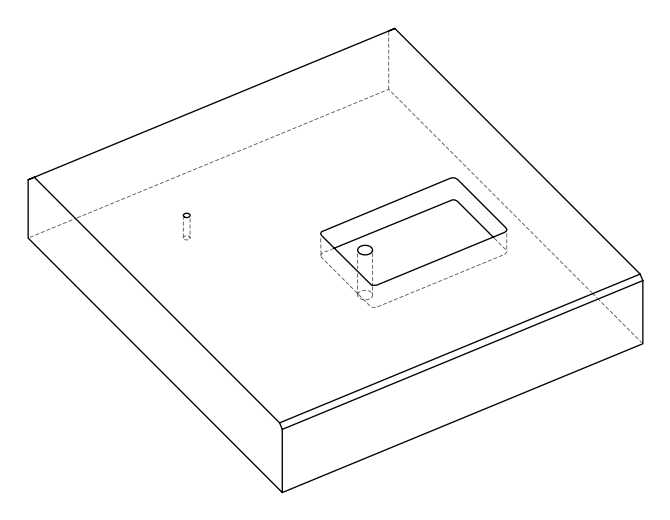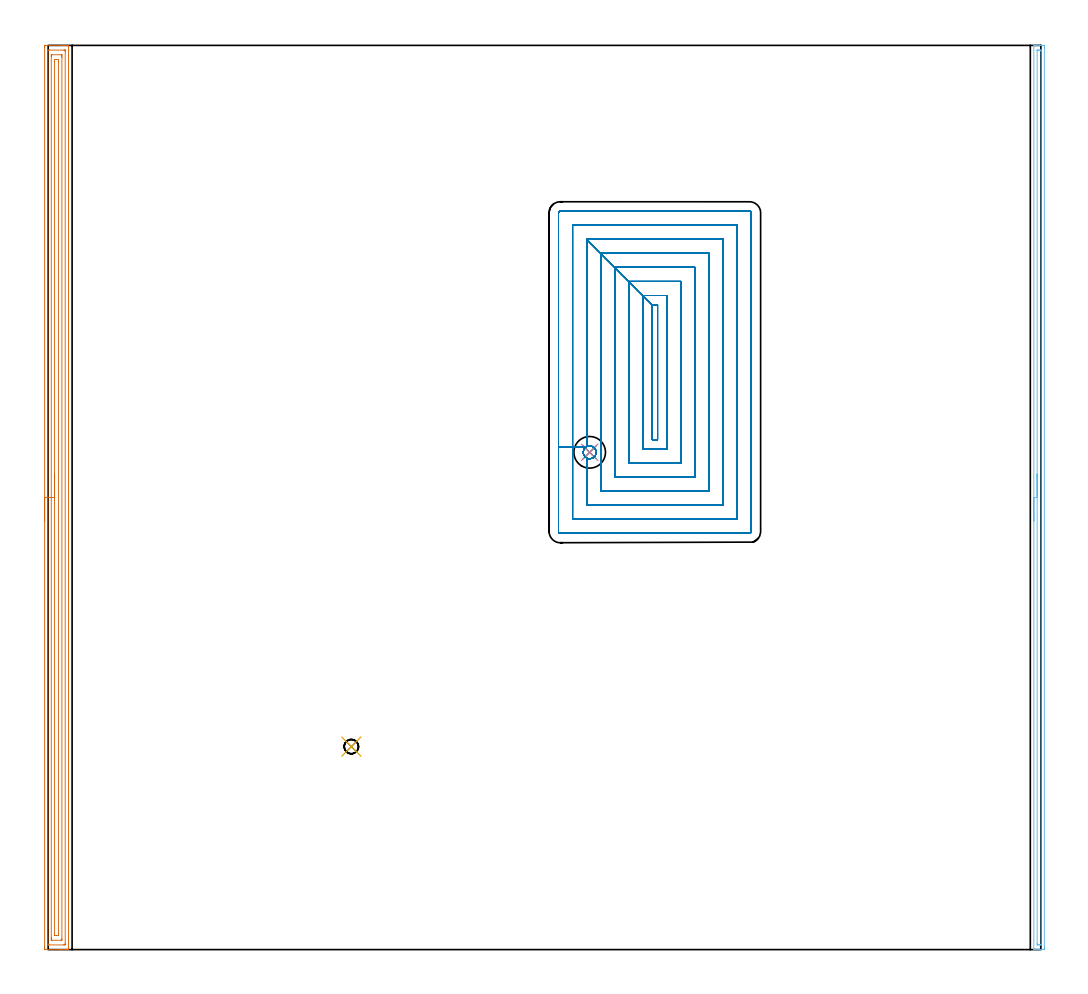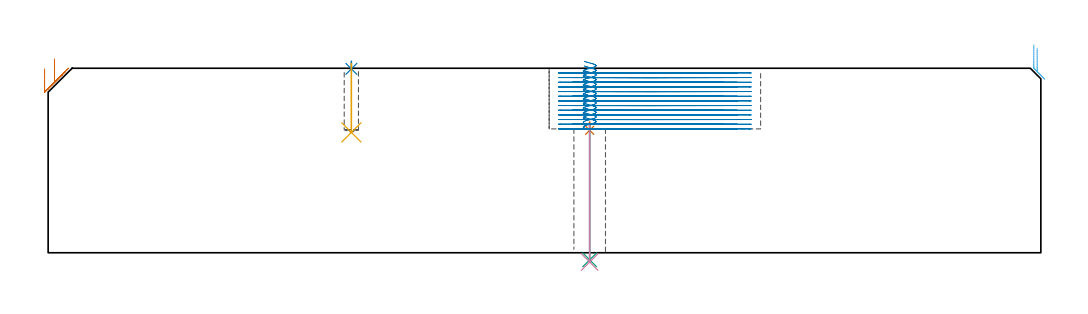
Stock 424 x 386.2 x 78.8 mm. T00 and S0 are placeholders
(PLAN: 8 operations, 5 tool changes, 79.8 min)
(1 SPOT_DRILL | STEP1HOLE | NXT0321_9005460120000 | 0.04 min | 2829 mm3)
(2 SPOT_DRILL_1 | STEP1POCKET | NXT0321_9005460120000 | 0.03 min | 0 mm3)
(3 DRILL_THROUGH_HOLE_INTO_CENTER | STEP1HOLE | NXT0301_055 | 0.24 min | 2931 mm3)
(4 DRILL_TO_ENLARGE_THROUGH_HOLE | STEP1HOLE | NXT0301_102 | 0.24 min | 5485 mm3)
(5 DRILL_BLIND_HOLE_INTO_CENTER | STEP1POCKET | NXT0301_032 | 0.12 min | 769 mm3)
(6 AREA_MILL | FG_CHAMFER_SURFACE | UGT0205_001 | 6.35 min | 3911 mm3)
(7 AREA_MILL_1 | FG_CHAMFER_SURFACE_1 | UGT0205_001 | 12.59 min | 20068 mm3)
(8 MILL_RECTANGULAR_POCKET | POCKET_RECTANGULAR_STRAIGHT | NXT0201_009 | Follow Part, ap 2, ae 75% | 60.21 min | 336420 mm3)
(TOOL NXT0321_9005460120000 | NC Spot Drill, 142deg, 12mm, Carbide, Uncoated | D12 PA142 FL30 Z2)
(TOOL NXT0301_055 | Carbide Drill 8.4mm [860.1-0840-042A1-MM 2214] | D8.4 PA140 FL61 Z2)
(TOOL NXT0301_102 | Carbide Drill 13.5mm [860.1-1350-108A1-MM 2214] | D13.5 PA140 FL123 Z2)
(TOOL NXT0301_032 | Carbide Drill 6.1mm [860.1-0610-031A1-MM 2214] | D6.1 PA140 FL53 Z2)
(TOOL UGT0205_001 | Chamfer Mill 20 x 3 x 45 deg. | D20 FL50 Z2)
(TOOL NXT0201_009 | ENDMILL 8mm [2P460-0800-NA 1630] | D8 FL26 Z6)
(OP 1 SPOT_DRILL)
G17 G21 G94 G90
T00 M6
G54
G17 G0 G90 X231.3 Y212.4 S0 M3
G43 Z88.8 H0
G94 G81 G98 Z52.31 F250. R55.9
G80
M5
M2
(OP 2 SPOT_DRILL_1)
G17 G21 G94 G90
T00 M6
G54
G17 G0 G90 X129.5 Y86.7 S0 M3
G43 Z88.8 H0
G94 G81 G98 Z78.537 F250. R81.8
G80
M5
M2
(OP 3 DRILL_THROUGH_HOLE_INTO_CENTER)
G17 G21 G94 G90
T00 M6
G54
G17 G0 G90 X231.3 Y212.4 S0 M3
G43 Z88.8 H1
G94 G73 G98 Z-3.029 F250. Q7.99 R54.9
G80
M5
M2
(OP 4 DRILL_TO_ENLARGE_THROUGH_HOLE)
G17 G21 G94 G90
T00 M6
G54
G17 G0 G90 X231.3 Y212.4 S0 M3
G43 Z88.8 H1
G94 G73 G98 Z-3.957 F250. Q11.371 R54.9
G80
M5
M2
(OP 5 DRILL_BLIND_HOLE_INTO_CENTER)
G17 G21 G94 G90
T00 M6
G54
G17 G0 G90 X129.5 Y86.7 S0 M3
G43 Z88.8 H1
G94 G81 G98 Z51.4 F250. R80.8
G80
M5
M2
(OP 6 AREA_MILL)
G17 G21 G94 G90
T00 M6
G54
G17 G0 G90 X421. Y183.1 S1061 M3
G43 Z88.8 H0
G94 G1 Y183.138 Z87.928 F250.
Y183.252 Z87.063
Y183.441 Z86.212
Y183.703 Z85.38
Y184.037 Z84.574
Y184.44 Z83.8
Y184.908 Z83.064
Y185.44 Z82.372
Y186.029 Z81.729
Y186.672 Z81.139
Y187.364 Z80.608
Y188.1 Z80.14
Y188.874 Z79.737
Y189.68 Z79.403
Y190.512 Z79.141
Y191.363 Z78.952
Y192.228 Z78.838
Y193.1 Z78.8
Y386.031
X421.003 Y386.191 Z78.788
X421.015 Y386.193 Z78.776
X421.365 Y386.2 Z78.434
X421.696 Z78.103
X422.366 Z77.429
X423.585 Z76.212
X424.134 Z75.661
X424.743 Z75.052
X425.017 Y386.197 Z74.778
X425.491 Y386.191 Z74.305
X425.494 Y386.066 Z74.303
X425.499 Y385.584 Z74.301
X425.5 Y385.096 Z74.3
Y1.021
X425.499 Y0.616 Z74.301
X425.494 Y0.134 Z74.303
X425.491 Y0.009 Z74.305
X425.017 Y0. Z74.778
X424.743 Z75.052
X424.134 Z75.661
X423.585 Z76.212
X423.25 Z76.546
X422.701 Z77.095
X422.366 Z77.429
X421.696 Z78.103
X421.366 Z78.434
X421.015 Z78.775
X421.002 Y0.008 Z78.788
X421. Y0.169 Z78.8
Y193.1
X422.414 Z77.386
Y384.009
X422.415 Y384.114 Z77.385
X422.418 Y384.166 Z77.382
X422.42 Y384.185 Z77.38
X422.455 Y384.19 Z77.345
X422.853 Y384.199 Z76.947
X423.25 Y384.2 Z76.55
X423.737 Y384.199 Z76.063
X423.97 Y384.193 Z75.83
X424.079 Y384.187 Z75.721
X424.085 Y383.847 Z75.715
X424.086 Y383.798 Z75.714
Y2.191
X424.085 Y2.085 Z75.715
X424.082 Y2.034 Z75.718
X424.08 Y2.015 Z75.72
X424.045 Y2.01 Z75.755
X423.647 Y2.001 Z76.153
X423.25 Y2. Z76.55
X422.763 Y2.001 Z77.037
X422.53 Y2.007 Z77.27
X422.421 Y2.013 Z77.379
X422.415 Y2.353 Z77.385
X422.414 Y2.402 Z77.386
Y193.1
Y193.972 Z77.424
Y194.836 Z77.538
Y195.688 Z77.727
Y196.52 Z77.989
Y197.326 Z78.323
Y198.1 Z78.726
Y198.836 Z79.194
Y199.528 Z79.725
Y200.171 Z80.315
Y200.76 Z80.958
Y201.292 Z81.65
Y201.76 Z82.386
Y202.163 Z83.16
Y202.497 Z83.966
Y202.759 Z84.798
Y202.948 Z85.649
Y203.062 Z86.514
Y203.1 Z87.386
G0 Z88.8
M5
M2
(OP 7 AREA_MILL_1)
G17 G21 G94 G90
T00 M6
G54
G17 G0 G90 X-1.5 Y183.1 S1061 M3
G43 Z88.8 H0
Z78.6
G94 G1 Y183.138 Z77.728 F250.
Y183.252 Z76.863
Y183.441 Z76.012
Y183.703 Z75.18
Y184.037 Z74.374
Y184.44 Z73.6
Y184.908 Z72.864
Y185.44 Z72.172
Y186.029 Z71.529
Y186.672 Z70.94
Y187.364 Z70.408
Y188.1 Z69.94
Y188.874 Z69.537
Y189.68 Z69.203
Y190.512 Z68.941
Y191.364 Z68.752
Y192.228 Z68.638
Y193.1 Z68.6
Y385.584
X-1.497 Y385.851 Z68.602
X-1.492 Y386.19 Z68.606
X-1.148 Y386.2 Z68.949
X5.388 Z75.483
X5.944 Z76.041
X6.282 Z76.379
X6.838 Z76.934
X7.177 Z77.272
X7.854 Z77.954
X8.223 Z78.323
X8.632 Y386.198 Z78.723
X8.661 Y386.196 Z78.752
X8.697 Y386.19 Z78.788
X8.7 Y386.03 Z78.8
Y0.169
X8.697 Y0.01 Z78.788
X8.634 Y0.007 Z78.725
X8.223 Y0. Z78.322
X7.855 Z77.954
X7.177 Z77.272
X5.943 Z76.04
X5.388 Z75.483
X4.772 Z74.867
X-1.121 Y0.001 Z68.977
X-1.484 Y0.004 Z68.614
X-1.492 Y0.007 Z68.606
X-1.497 Y0.616 Z68.603
X-1.5 Y1.245 Z68.6
Y193.1
X-0.086 Z70.014
X-0.085 Y383.798 Z70.015
X-0.084 Y383.905 Z70.016
X-0.08 Y384.015 Z70.02
X-0.071 Y384.19 Z70.029
X0.023 Y384.193 Z70.123
X0.516 Y384.199 Z70.616
X6.774 Y384.2 Z76.874
X7.177 Y384.198 Z77.277
X7.234 Y384.195 Z77.334
X7.267 Y384.19 Z77.367
X7.279 Y384.181 Z77.379
X7.281 Y384.124 Z77.381
X7.285 Y383.907 Z77.385
X7.286 Y383.798 Z77.386
X7.285 Y2.402 Z77.385
X7.284 Y2.295 Z77.384
X7.28 Y2.185 Z77.38
X7.271 Y2.01 Z77.371
X7.177 Y2.007 Z77.277
X6.684 Y2.001 Z76.784
X0.426 Y2. Z70.526
X0.023 Y2.002 Z70.123
X-0.034 Y2.005 Z70.066
X-0.067 Y2.01 Z70.033
X-0.079 Y2.019 Z70.021
X-0.081 Y2.075 Z70.019
X-0.085 Y2.293 Z70.015
X-0.086 Y2.402 Z70.014
Y193.1
X1.328 Z71.428
X1.329 Y381.601 Z71.429
X1.33 Y382.011 Z71.43
X1.333 Y382.132 Z71.433
X1.335 Y382.183 Z71.435
X1.434 Y382.19 Z71.534
X1.624 Y382.198 Z71.724
X5.577 Y382.2 Z75.677
X5.703 Y382.198 Z75.803
X5.803 Y382.194 Z75.903
X5.865 Y382.19 Z75.965
X5.866 Y382.171 Z75.966
X5.869 Y382.011 Z75.969
X5.871 Y381.529 Z75.971
Y381.118
Y4.599
X5.87 Y4.189 Z75.97
X5.867 Y4.069 Z75.967
X5.865 Y4.017 Z75.965
X5.766 Y4.01 Z75.866
X5.576 Y4.002 Z75.676
X1.623 Y4. Z71.723
X1.497 Y4.002 Z71.597
X1.396 Y4.006 Z71.496
X1.335 Y4.01 Z71.435
X1.334 Y4.029 Z71.434
X1.331 Y4.189 Z71.431
X1.329 Y4.671 Z71.429
X1.328 Y5.082 Z71.428
Y193.1
X2.743 Z72.843
Y379.332
X2.75 Y380.181 Z72.85
X3.6 Y380.2 Z73.7
X3.625 Z73.725
X4.45 Y380.179 Z74.55
X4.457 Y379.368 Z74.557
Y6.868
X4.45 Y6.019 Z74.55
X3.6 Y6. Z73.7
X3.575 Z73.675
X2.75 Y6.021 Z72.85
X2.743 Y6.832 Z72.843
Y193.1
Y193.972 Z72.881
Y194.836 Z72.995
Y195.688 Z73.183
Y196.52 Z73.446
Y197.326 Z73.78
Y198.1 Z74.182
Y198.836 Z74.651
Y199.528 Z75.182
Y200.171 Z75.772
Y200.76 Z76.415
Y201.292 Z77.107
Y201.76 Z77.843
Y202.163 Z78.616
Y202.497 Z79.422
Y202.759 Z80.254
Y202.948 Z81.106
Y203.062 Z81.971
Y203.1 Z82.843
G0 Z88.8
M5
M2
(OP 8 MILL_RECTANGULAR_POCKET)
G17 G21 G94 G90
T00 M6
G54
G17 G0 G90 X228.993 Y210.929 S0 M3
G43 Z88.8 H1
Z81.8
G94 G1 X229.283 Y210.538 Z81.67 F250.
X229.621 Y210.23 Z81.547
X230.085 Y209.936 Z81.4
X230.3 Y209.835 Z81.336
X230.951 Y209.676 Z81.157
X231.62 Y209.675 Z80.977
X232.271 Y209.831 Z80.798
X232.867 Y210.135 Z80.619
X233.053 Y210.284 Z80.555
X233.474 Y210.721 Z80.392
X233.616 Y210.912 Z80.328
X233.895 Y211.501 Z80.154
X234.031 Y212.138 Z79.979
X234.018 Y212.79 Z79.804
X233.856 Y213.422 Z79.63
X233.752 Y213.636 Z79.566
X233.472 Y214.072 Z79.427
X233.153 Y214.422 Z79.3
X232.729 Y214.74 Z79.158
X232.528 Y214.862 Z79.095
X232.087 Y215.037 Z78.968
X231.622 Y215.133 Z78.841
X231.387 Y215.141 Z78.778
X231.152 Y215.147 Z78.715
X230.537 Y215.043 Z78.547
X229.96 Y214.803 Z78.38
X229.452 Y214.441 Z78.213
X229.038 Y213.974 Z78.046
X228.92 Y213.77 Z77.983
X228.728 Y213.347 Z77.858
X228.646 Y213.128 Z77.796
X228.558 Y212.631 Z77.66
X228.562 Y212.127 Z77.525
X228.659 Y211.631 Z77.39
X228.845 Y211.162 Z77.255
X228.968 Y210.964 Z77.192
X229.283 Y210.538 Z77.05
X229.621 Y210.23 Z76.928
X230. Y209.99 Z76.808
Y189.8 F500.
X288.3
Y303.4
X230.
X258. Y275.4
Y217.8
X260.3
Y275.4
X258.
X254. Y279.4
Y213.8
X264.3
Y279.4
X254.
X248. Y285.4
Y207.8
X270.3
Y285.4
X248.
X242. Y291.4
Y201.8
X276.3
Y291.4
X242.
X236. Y297.4
Y195.8
X282.3
Y297.4
X236.
X230. Y303.4
Y214.813
X224.
Y183.8
X294.3
Y309.4
X224.
Y214.813
X218.
Y178.5
G3 X218.7 Y177.8 R0.7
G1 X299.6
G3 X300.3 Y178.5 R0.7
G1 Y314.7
G3 X299.6 Y315.4 R0.7
G1 X218.7
G3 X218. Y314.7 R0.7
G1 Y214.813
Y213.813
G0 X228.995 Y210.928 Z79.808
G1 X229.283 Y210.538 Z79.678 F250.
X229.621 Y210.23 Z79.555
X230.085 Y209.936 Z79.408
X230.3 Y209.835 Z79.344
X230.951 Y209.676 Z79.165
X231.62 Y209.675 Z78.986
X232.271 Y209.831 Z78.806
X232.867 Y210.135 Z78.627
X233.053 Y210.284 Z78.563
X233.423 Y210.656 Z78.422
X233.571 Y210.842 Z78.359
X233.825 Y211.317 Z78.214
X233.984 Y211.831 Z78.07
X234.043 Y212.366 Z77.926
X234. Y212.903 Z77.782
X233.856 Y213.422 Z77.637
X233.752 Y213.636 Z77.574
X233.472 Y214.072 Z77.435
X233.153 Y214.422 Z77.308
X232.729 Y214.74 Z77.166
X232.528 Y214.862 Z77.103
X232.087 Y215.037 Z76.976
X231.622 Y215.133 Z76.848
X231.387 Y215.141 Z76.785
X231.152 Y215.147 Z76.722
X230.537 Y215.043 Z76.555
X229.96 Y214.803 Z76.388
X229.452 Y214.441 Z76.221
X229.038 Y213.974 Z76.054
X228.92 Y213.77 Z75.991
X228.728 Y213.347 Z75.866
X228.646 Y213.128 Z75.803
X228.558 Y212.631 Z75.668
X228.562 Y212.127 Z75.533
X228.659 Y211.631 Z75.398
X228.845 Y211.162 Z75.262
X228.968 Y210.964 Z75.2
X229.283 Y210.538 Z75.058
X229.621 Y210.23 Z74.935
X230. Y209.99 Z74.815
Y189.8 F500.
X288.3
Y303.4
X230.
X258. Y275.4
Y217.8
X260.3
Y275.4
X258.
X254. Y279.4
Y213.8
X264.3
Y279.4
X254.
X248. Y285.4
Y207.8
X270.3
Y285.4
X248.
X242. Y291.4
Y201.8
X276.3
Y291.4
X242.
X236. Y297.4
Y195.8
X282.3
Y297.4
X236.
X230. Y303.4
Y214.813
X224.
Y183.8
X294.3
Y309.4
X224.
Y214.813
X218.
Y178.5
G3 X218.7 Y177.8 R0.7
G1 X299.6
G3 X300.3 Y178.5 R0.7
G1 Y314.7
G3 X299.6 Y315.4 R0.7
G1 X218.7
G3 X218. Y314.7 R0.7
G1 Y214.813
Y213.813
G0 X228.995 Y210.928 Z77.815
G1 X229.283 Y210.538 Z77.685 F250.
X229.621 Y210.23 Z77.563
X230.085 Y209.936 Z77.416
X230.3 Y209.835 Z77.352
X230.951 Y209.676 Z77.173
X231.62 Y209.675 Z76.993
X232.271 Y209.831 Z76.814
X232.867 Y210.135 Z76.635
X233.053 Y210.284 Z76.571
X233.423 Y210.656 Z76.43
X233.571 Y210.842 Z76.366
X233.825 Y211.317 Z76.222
X233.984 Y211.831 Z76.078
X234.043 Y212.366 Z75.934
X234. Y212.903 Z75.789
X233.856 Y213.422 Z75.645
X233.752 Y213.636 Z75.581
X233.472 Y214.072 Z75.442
X233.153 Y214.422 Z75.315
X232.729 Y214.74 Z75.173
X232.528 Y214.862 Z75.111
X232.087 Y215.037 Z74.983
X231.622 Y215.133 Z74.856
X231.387 Y215.141 Z74.793
X231.152 Y215.147 Z74.73
X230.537 Y215.043 Z74.563
X229.96 Y214.803 Z74.396
X229.452 Y214.441 Z74.228
X229.038 Y213.974 Z74.061
X228.92 Y213.77 Z73.998
X228.728 Y213.347 Z73.874
X228.646 Y213.128 Z73.811
X228.558 Y212.631 Z73.676
X228.562 Y212.127 Z73.541
X228.659 Y211.631 Z73.405
X228.845 Y211.162 Z73.27
X228.968 Y210.964 Z73.208
X229.283 Y210.538 Z73.066
X229.621 Y210.23 Z72.943
X230. Y209.99 Z72.823
Y189.8 F500.
X288.3
Y303.4
X230.
X258. Y275.4
Y217.8
X260.3
Y275.4
X258.
X254. Y279.4
Y213.8
X264.3
Y279.4
X254.
X248. Y285.4
Y207.8
X270.3
Y285.4
X248.
X242. Y291.4
Y201.8
X276.3
Y291.4
X242.
X236. Y297.4
Y195.8
X282.3
Y297.4
X236.
X230. Y303.4
Y214.813
X224.
Y183.8
X294.3
Y309.4
X224.
Y214.813
X218.
Y178.5
G3 X218.7 Y177.8 R0.7
G1 X299.6
G3 X300.3 Y178.5 R0.7
G1 Y314.7
G3 X299.6 Y315.4 R0.7
G1 X218.7
G3 X218. Y314.7 R0.7
G1 Y214.813
Y213.813
G0 X228.995 Y210.928 Z75.823
G1 X229.283 Y210.538 Z75.693 F250.
X229.621 Y210.23 Z75.571
X230.085 Y209.936 Z75.423
X230.3 Y209.835 Z75.36
X230.951 Y209.676 Z75.18
X231.62 Y209.675 Z75.001
X232.271 Y209.831 Z74.822
X232.867 Y210.135 Z74.642
X233.053 Y210.284 Z74.579
X233.423 Y210.656 Z74.438
X233.571 Y210.842 Z74.374
X233.825 Y211.317 Z74.23
X233.984 Y211.831 Z74.085
X234.043 Y212.366 Z73.941
X234. Y212.903 Z73.797
X233.856 Y213.422 Z73.653
X233.752 Y213.636 Z73.589
X233.472 Y214.072 Z73.45
X233.153 Y214.422 Z73.323
X232.729 Y214.74 Z73.181
X232.528 Y214.862 Z73.118
X232.087 Y215.037 Z72.991
X231.622 Y215.133 Z72.864
X231.387 Y215.141 Z72.801
X231.152 Y215.147 Z72.738
X230.537 Y215.043 Z72.571
X229.96 Y214.803 Z72.403
X229.452 Y214.441 Z72.236
X229.038 Y213.974 Z72.069
X228.92 Y213.77 Z72.006
X228.728 Y213.347 Z71.881
X228.646 Y213.128 Z71.819
X228.558 Y212.631 Z71.683
X228.562 Y212.127 Z71.548
X228.659 Y211.631 Z71.413
X228.845 Y211.162 Z71.278
X228.968 Y210.964 Z71.215
X229.283 Y210.538 Z71.073
X229.621 Y210.23 Z70.951
X230. Y209.99 Z70.831
Y189.8 F500.
X288.3
Y303.4
X230.
X258. Y275.4
Y217.8
X260.3
Y275.4
X258.
X254. Y279.4
Y213.8
X264.3
Y279.4
X254.
X248. Y285.4
Y207.8
X270.3
Y285.4
X248.
X242. Y291.4
Y201.8
X276.3
Y291.4
X242.
X236. Y297.4
Y195.8
X282.3
Y297.4
X236.
X230. Y303.4
Y214.813
X224.
Y183.8
X294.3
Y309.4
X224.
Y214.813
X218.
Y178.5
G3 X218.7 Y177.8 R0.7
G1 X299.6
G3 X300.3 Y178.5 R0.7
G1 Y314.7
G3 X299.6 Y315.4 R0.7
G1 X218.7
G3 X218. Y314.7 R0.7
G1 Y214.813
Y213.813
G0 X228.995 Y210.928 Z73.831
G1 X229.283 Y210.538 Z73.701 F250.
X229.621 Y210.23 Z73.578
X230.085 Y209.936 Z73.431
X230.3 Y209.835 Z73.367
X230.951 Y209.676 Z73.188
X231.62 Y209.675 Z73.009
X232.271 Y209.831 Z72.829
X232.867 Y210.135 Z72.65
X233.053 Y210.284 Z72.586
X233.423 Y210.656 Z72.446
X233.571 Y210.842 Z72.382
X233.825 Y211.317 Z72.238
X233.984 Y211.831 Z72.093
X234.043 Y212.366 Z71.949
X234. Y212.903 Z71.805
X233.856 Y213.422 Z71.661
X233.752 Y213.636 Z71.597
X233.472 Y214.072 Z71.458
X233.153 Y214.422 Z71.331
X232.731 Y214.738 Z71.19
X232.531 Y214.861 Z71.127
X232.332 Y214.95 Z71.068
X232.108 Y215.02 Z71.006
X231.884 Y215.089 Z70.943
X231.622 Y215.133 Z70.871
X231.387 Y215.141 Z70.809
X231.152 Y215.147 Z70.745
X230.537 Y215.043 Z70.578
X229.96 Y214.803 Z70.411
X229.452 Y214.441 Z70.244
X229.038 Y213.974 Z70.077
X228.92 Y213.77 Z70.014
X228.728 Y213.347 Z69.889
X228.646 Y213.128 Z69.826
X228.558 Y212.631 Z69.691
X228.562 Y212.127 Z69.556
X228.659 Y211.631 Z69.421
X228.845 Y211.162 Z69.286
X228.968 Y210.964 Z69.223
X229.283 Y210.538 Z69.081
X229.621 Y210.23 Z68.959
X230. Y209.99 Z68.838
Y189.8 F500.
X288.3
Y303.4
X230.
X258. Y275.4
Y217.8
X260.3
Y275.4
X258.
X254. Y279.4
Y213.8
X264.3
Y279.4
X254.
X248. Y285.4
Y207.8
X270.3
Y285.4
X248.
X242. Y291.4
Y201.8
X276.3
Y291.4
X242.
X236. Y297.4
Y195.8
X282.3
Y297.4
X236.
X230. Y303.4
Y214.813
X224.
Y183.8
X294.3
Y309.4
X224.
Y214.813
X218.
Y178.5
G3 X218.7 Y177.8 R0.7
G1 X299.6
G3 X300.3 Y178.5 R0.7
G1 Y314.7
G3 X299.6 Y315.4 R0.7
G1 X218.7
G3 X218. Y314.7 R0.7
G1 Y214.813
Y213.813
G0 X228.995 Y210.928 Z71.838
G1 X229.283 Y210.538 Z71.709 F250.
X229.621 Y210.23 Z71.586
X230.085 Y209.936 Z71.439
X230.3 Y209.835 Z71.375
X230.951 Y209.676 Z71.196
X231.62 Y209.675 Z71.016
X232.271 Y209.831 Z70.837
X232.867 Y210.135 Z70.658
X233.053 Y210.284 Z70.594
X233.423 Y210.656 Z70.453
X233.571 Y210.842 Z70.39
X233.825 Y211.317 Z70.245
X233.984 Y211.831 Z70.101
X234.043 Y212.366 Z69.957
X234. Y212.903 Z69.812
X233.856 Y213.422 Z69.668
X233.752 Y213.636 Z69.605
X233.474 Y214.069 Z69.467
X233.152 Y214.423 Z69.338
X232.731 Y214.738 Z69.197
X232.531 Y214.861 Z69.135
X232.332 Y214.95 Z69.076
X232.108 Y215.02 Z69.013
X231.884 Y215.089 Z68.95
X231.622 Y215.133 Z68.879
X231.387 Y215.141 Z68.816
X231.152 Y215.147 Z68.753
X230.537 Y215.043 Z68.586
X229.96 Y214.803 Z68.419
X229.452 Y214.441 Z68.252
X229.038 Y213.974 Z68.084
X228.92 Y213.77 Z68.021
X228.728 Y213.347 Z67.897
X228.646 Y213.128 Z67.834
X228.558 Y212.631 Z67.699
X228.562 Y212.127 Z67.564
X228.659 Y211.631 Z67.428
X228.845 Y211.162 Z67.293
X228.968 Y210.964 Z67.231
X229.283 Y210.538 Z67.089
X229.621 Y210.23 Z66.966
X230. Y209.99 Z66.846
Y189.8 F500.
X288.3
Y303.4
X230.
X258. Y275.4
Y217.8
X260.3
Y275.4
X258.
X254. Y279.4
Y213.8
X264.3
Y279.4
X254.
X248. Y285.4
Y207.8
X270.3
Y285.4
X248.
X242. Y291.4
Y201.8
X276.3
Y291.4
X242.
X236. Y297.4
Y195.8
X282.3
Y297.4
X236.
X230. Y303.4
Y214.813
X224.
Y183.8
X294.3
Y309.4
X224.
Y214.813
X218.
Y178.5
G3 X218.7 Y177.8 R0.7
G1 X299.6
G3 X300.3 Y178.5 R0.7
G1 Y314.7
G3 X299.6 Y315.4 R0.7
G1 X218.7
G3 X218. Y314.7 R0.7
G1 Y214.813
Y213.813
G0 X228.995 Y210.928 Z69.846
G1 X229.283 Y210.538 Z69.716 F250.
X229.621 Y210.23 Z69.594
X230.085 Y209.936 Z69.446
X230.3 Y209.835 Z69.383
X230.951 Y209.676 Z69.203
X231.62 Y209.675 Z69.024
X232.271 Y209.831 Z68.845
X232.867 Y210.135 Z68.665
X233.053 Y210.284 Z68.602
X233.423 Y210.656 Z68.461
X233.571 Y210.842 Z68.397
X233.825 Y211.317 Z68.253
X233.984 Y211.831 Z68.109
X234.043 Y212.366 Z67.964
X234. Y212.903 Z67.82
X233.856 Y213.422 Z67.676
X233.752 Y213.636 Z67.612
X233.474 Y214.069 Z67.474
X233.152 Y214.423 Z67.346
X232.729 Y214.74 Z67.204
X232.528 Y214.862 Z67.141
X232.087 Y215.037 Z67.014
X231.622 Y215.133 Z66.887
X231.387 Y215.141 Z66.824
X231.152 Y215.147 Z66.761
X230.537 Y215.043 Z66.594
X229.96 Y214.803 Z66.426
X229.452 Y214.441 Z66.259
X229.038 Y213.974 Z66.092
X228.92 Y213.77 Z66.029
X228.728 Y213.347 Z65.904
X228.646 Y213.128 Z65.842
X228.558 Y212.631 Z65.707
X228.562 Y212.127 Z65.571
X228.659 Y211.631 Z65.436
X228.845 Y211.162 Z65.301
X228.968 Y210.964 Z65.238
X229.283 Y210.538 Z65.097
X229.621 Y210.23 Z64.974
X230. Y209.99 Z64.854
Y189.8 F500.
X288.3
Y303.4
X230.
X258. Y275.4
Y217.8
X260.3
Y275.4
X258.
X254. Y279.4
Y213.8
X264.3
Y279.4
X254.
X248. Y285.4
Y207.8
X270.3
Y285.4
X248.
X242. Y291.4
Y201.8
X276.3
Y291.4
X242.
X236. Y297.4
Y195.8
X282.3
Y297.4
X236.
X230. Y303.4
Y214.813
X224.
Y183.8
X294.3
Y309.4
X224.
Y214.813
X218.
Y178.5
G3 X218.7 Y177.8 R0.7
G1 X299.6
G3 X300.3 Y178.5 R0.7
G1 Y314.7
G3 X299.6 Y315.4 R0.7
G1 X218.7
G3 X218. Y314.7 R0.7
G1 Y214.813
Y213.813
G0 X228.995 Y210.928 Z67.854
G1 X229.283 Y210.538 Z67.724 F250.
X229.621 Y210.23 Z67.601
X230.085 Y209.936 Z67.454
X230.3 Y209.835 Z67.39
X230.951 Y209.676 Z67.211
X231.62 Y209.675 Z67.032
X232.271 Y209.831 Z66.852
X232.867 Y210.135 Z66.673
X233.053 Y210.284 Z66.609
X233.423 Y210.656 Z66.469
X233.571 Y210.842 Z66.405
X233.825 Y211.317 Z66.261
X233.984 Y211.831 Z66.116
X234.043 Y212.366 Z65.972
X234. Y212.903 Z65.828
X233.856 Y213.422 Z65.684
X233.752 Y213.636 Z65.62
X233.472 Y214.072 Z65.481
X233.153 Y214.422 Z65.354
X232.729 Y214.74 Z65.212
X232.528 Y214.862 Z65.149
X232.087 Y215.037 Z65.022
X231.622 Y215.133 Z64.895
X231.387 Y215.141 Z64.832
X231.152 Y215.147 Z64.769
X230.537 Y215.043 Z64.601
X229.96 Y214.803 Z64.434
X229.452 Y214.441 Z64.267
X229.038 Y213.974 Z64.1
X228.92 Y213.77 Z64.037
X228.728 Y213.347 Z63.912
X228.646 Y213.128 Z63.85
X228.558 Y212.631 Z63.714
X228.562 Y212.127 Z63.579
X228.659 Y211.631 Z63.444
X228.845 Y211.162 Z63.309
X228.968 Y210.964 Z63.246
X229.283 Y210.538 Z63.104
X229.621 Y210.23 Z62.982
X230. Y209.99 Z62.862
Y189.8 F500.
X288.3
Y303.4
X230.
X258. Y275.4
Y217.8
X260.3
Y275.4
X258.
X254. Y279.4
Y213.8
X264.3
Y279.4
X254.
X248. Y285.4
Y207.8
X270.3
Y285.4
X248.
X242. Y291.4
Y201.8
X276.3
Y291.4
X242.
X236. Y297.4
Y195.8
X282.3
Y297.4
X236.
X230. Y303.4
Y214.813
X224.
Y183.8
X294.3
Y309.4
X224.
Y214.813
X218.
Y178.5
G3 X218.7 Y177.8 R0.7
G1 X299.6
G3 X300.3 Y178.5 R0.7
G1 Y314.7
G3 X299.6 Y315.4 R0.7
G1 X218.7
G3 X218. Y314.7 R0.7
G1 Y214.813
Y213.813
G0 X228.995 Y210.928 Z65.862
G1 X229.283 Y210.538 Z65.732 F250.
X229.621 Y210.23 Z65.609
X230.085 Y209.936 Z65.462
X230.3 Y209.835 Z65.398
X230.951 Y209.676 Z65.219
X231.62 Y209.675 Z65.039
X232.271 Y209.831 Z64.86
X232.867 Y210.135 Z64.681
X233.053 Y210.284 Z64.617
X233.423 Y210.656 Z64.476
X233.571 Y210.842 Z64.413
X233.825 Y211.317 Z64.268
X233.984 Y211.831 Z64.124
X234.043 Y212.366 Z63.98
X234. Y212.903 Z63.835
X233.856 Y213.422 Z63.691
X233.752 Y213.636 Z63.628
X233.472 Y214.072 Z63.488
X233.153 Y214.422 Z63.362
X232.729 Y214.74 Z63.22
X232.528 Y214.862 Z63.157
X232.087 Y215.037 Z63.029
X231.622 Y215.133 Z62.902
X231.387 Y215.141 Z62.839
X231.152 Y215.147 Z62.776
X230.537 Y215.043 Z62.609
X229.96 Y214.803 Z62.442
X229.452 Y214.441 Z62.275
X229.038 Y213.974 Z62.107
X228.92 Y213.77 Z62.044
X228.729 Y213.349 Z61.92
X228.647 Y213.13 Z61.858
X228.558 Y212.633 Z61.722
X228.562 Y212.128 Z61.587
X228.659 Y211.632 Z61.452
X228.845 Y211.162 Z61.316
X228.968 Y210.964 Z61.254
X229.283 Y210.538 Z61.112
X229.621 Y210.23 Z60.989
X230. Y209.99 Z60.869
Y189.8 F500.
X288.3
Y303.4
X230.
X258. Y275.4
Y217.8
X260.3
Y275.4
X258.
X254. Y279.4
Y213.8
X264.3
Y279.4
X254.
X248. Y285.4
Y207.8
X270.3
Y285.4
X248.
X242. Y291.4
Y201.8
X276.3
Y291.4
X242.
X236. Y297.4
Y195.8
X282.3
Y297.4
X236.
X230. Y303.4
Y214.813
X224.
Y183.8
X294.3
Y309.4
X224.
Y214.813
X218.
Y178.5
G3 X218.7 Y177.8 R0.7
G1 X299.6
G3 X300.3 Y178.5 R0.7
G1 Y314.7
G3 X299.6 Y315.4 R0.7
G1 X218.7
G3 X218. Y314.7 R0.7
G1 Y214.813
Y213.813
G0 X228.994 Y210.928 Z63.869
G1 X229.283 Y210.538 Z63.739 F250.
X229.621 Y210.23 Z63.617
X230.085 Y209.936 Z63.469
X230.3 Y209.835 Z63.406
X230.951 Y209.676 Z63.226
X231.62 Y209.675 Z63.047
X232.271 Y209.831 Z62.868
X232.867 Y210.135 Z62.688
X233.053 Y210.284 Z62.625
X233.423 Y210.656 Z62.484
X233.571 Y210.842 Z62.42
X233.825 Y211.317 Z62.276
X233.984 Y211.831 Z62.132
X234.043 Y212.366 Z61.987
X234. Y212.903 Z61.843
X233.856 Y213.422 Z61.699
X233.752 Y213.636 Z61.635
X233.472 Y214.072 Z61.496
X233.153 Y214.422 Z61.369
X232.729 Y214.74 Z61.227
X232.528 Y214.862 Z61.164
X232.087 Y215.037 Z61.037
X231.622 Y215.133 Z60.91
X231.387 Y215.141 Z60.847
X231.152 Y215.147 Z60.784
X230.537 Y215.043 Z60.617
X229.96 Y214.803 Z60.45
X229.452 Y214.441 Z60.282
X229.038 Y213.974 Z60.115
X228.92 Y213.77 Z60.052
X228.729 Y213.349 Z59.928
X228.647 Y213.13 Z59.865
X228.551 Y212.523 Z59.701
X228.56 Y212.29 Z59.638
X228.57 Y212.056 Z59.576
X228.669 Y211.598 Z59.45
X228.845 Y211.162 Z59.324
X228.968 Y210.964 Z59.261
X229.283 Y210.538 Z59.12
X229.621 Y210.23 Z58.997
X230. Y209.99 Z58.877
Y189.8 F500.
X288.3
Y303.4
X230.
X258. Y275.4
Y217.8
X260.3
Y275.4
X258.
X254. Y279.4
Y213.8
X264.3
Y279.4
X254.
X248. Y285.4
Y207.8
X270.3
Y285.4
X248.
X242. Y291.4
Y201.8
X276.3
Y291.4
X242.
X236. Y297.4
Y195.8
X282.3
Y297.4
X236.
X230. Y303.4
Y214.813
X224.
Y183.8
X294.3
Y309.4
X224.
Y214.813
X218.
Y178.5
G3 X218.7 Y177.8 R0.7
G1 X299.6
G3 X300.3 Y178.5 R0.7
G1 Y314.7
G3 X299.6 Y315.4 R0.7
G1 X218.7
G3 X218. Y314.7 R0.7
G1 Y214.813
Y213.813
G0 X228.994 Y210.928 Z61.877
G1 X229.283 Y210.538 Z61.747 F250.
X229.621 Y210.23 Z61.624
X230.085 Y209.936 Z61.477
X230.3 Y209.835 Z61.413
X230.951 Y209.676 Z61.234
X231.62 Y209.675 Z61.055
X232.271 Y209.831 Z60.875
X232.867 Y210.135 Z60.696
X233.053 Y210.284 Z60.632
X233.423 Y210.656 Z60.492
X233.571 Y210.842 Z60.428
X233.825 Y211.317 Z60.284
X233.984 Y211.831 Z60.139
X234.043 Y212.366 Z59.995
X234. Y212.903 Z59.851
X233.856 Y213.422 Z59.707
X233.752 Y213.636 Z59.643
X233.472 Y214.072 Z59.504
X233.153 Y214.422 Z59.377
X232.729 Y214.74 Z59.235
X232.528 Y214.862 Z59.172
X232.087 Y215.037 Z59.045
X231.622 Y215.133 Z58.918
X231.387 Y215.141 Z58.855
X231.152 Y215.147 Z58.792
X230.537 Y215.043 Z58.624
X229.96 Y214.803 Z58.457
X229.452 Y214.441 Z58.29
X229.038 Y213.974 Z58.123
X228.92 Y213.77 Z58.06
X228.728 Y213.347 Z57.935
X228.646 Y213.128 Z57.873
X228.558 Y212.631 Z57.737
X228.562 Y212.127 Z57.602
X228.659 Y211.631 Z57.467
X228.845 Y211.162 Z57.332
X228.968 Y210.964 Z57.269
X229.283 Y210.538 Z57.127
X229.621 Y210.23 Z57.005
X230. Y209.99 Z56.885
Y189.8 F500.
X288.3
Y303.4
X230.
X258. Y275.4
Y217.8
X260.3
Y275.4
X258.
X254. Y279.4
Y213.8
X264.3
Y279.4
X254.
X248. Y285.4
Y207.8
X270.3
Y285.4
X248.
X242. Y291.4
Y201.8
X276.3
Y291.4
X242.
X236. Y297.4
Y195.8
X282.3
Y297.4
X236.
X230. Y303.4
Y214.813
X224.
Y183.8
X294.3
Y309.4
X224.
Y214.813
X218.
Y178.5
G3 X218.7 Y177.8 R0.7
G1 X299.6
G3 X300.3 Y178.5 R0.7
G1 Y314.7
G3 X299.6 Y315.4 R0.7
G1 X218.7
G3 X218. Y314.7 R0.7
G1 Y214.813
Y213.813
G0 X228.995 Y210.928 Z59.885
G1 X229.283 Y210.538 Z59.755 F250.
X229.621 Y210.23 Z59.632
X230.085 Y209.936 Z59.485
X230.3 Y209.835 Z59.421
X230.951 Y209.676 Z59.242
X231.62 Y209.675 Z59.063
X232.271 Y209.831 Z58.883
X232.867 Y210.135 Z58.704
X233.053 Y210.284 Z58.64
X233.423 Y210.656 Z58.499
X233.571 Y210.842 Z58.436
X233.825 Y211.317 Z58.291
X233.984 Y211.831 Z58.147
X234.043 Y212.366 Z58.003
X234. Y212.903 Z57.859
X233.856 Y213.422 Z57.714
X233.752 Y213.636 Z57.651
X233.472 Y214.072 Z57.512
X233.153 Y214.422 Z57.385
X232.73 Y214.739 Z57.243
X232.529 Y214.861 Z57.18
X232.335 Y214.949 Z57.123
X232.111 Y215.019 Z57.06
X231.886 Y215.088 Z56.997
X231.622 Y215.133 Z56.925
X231.387 Y215.141 Z56.862
X231.152 Y215.147 Z56.799
X230.537 Y215.043 Z56.632
X229.96 Y214.803 Z56.465
X229.452 Y214.441 Z56.298
X229.038 Y213.974 Z56.131
X228.92 Y213.77 Z56.068
X228.728 Y213.347 Z55.943
X228.646 Y213.128 Z55.88
X228.558 Y212.631 Z55.745
X228.562 Y212.127 Z55.61
X228.659 Y211.631 Z55.475
X228.845 Y211.162 Z55.339
X228.968 Y210.964 Z55.277
X229.283 Y210.538 Z55.135
X229.621 Y210.23 Z55.012
X230. Y209.99 Z54.892
Y189.8 F500.
X288.3
Y303.4
X230.
X258. Y275.4
Y217.8
X260.3
Y275.4
X258.
X254. Y279.4
Y213.8
X264.3
Y279.4
X254.
X248. Y285.4
Y207.8
X270.3
Y285.4
X248.
X242. Y291.4
Y201.8
X276.3
Y291.4
X242.
X236. Y297.4
Y195.8
X282.3
Y297.4
X236.
X230. Y303.4
Y214.813
X224.
Y183.8
X294.3
Y309.4
X224.
Y214.813
X218.
Y178.5
G3 X218.7 Y177.8 R0.7
G1 X299.6
G3 X300.3 Y178.5 R0.7
G1 Y314.7
G3 X299.6 Y315.4 R0.7
G1 X218.7
G3 X218. Y314.7 R0.7
G1 Y214.813
Y213.813
G0 X228.995 Y210.927 Z57.892
G1 X229.283 Y210.538 Z57.763 F250.
X229.621 Y210.23 Z57.64
X230.085 Y209.936 Z57.493
X230.3 Y209.835 Z57.429
X230.951 Y209.676 Z57.25
X231.62 Y209.675 Z57.07
X232.271 Y209.831 Z56.891
X232.867 Y210.135 Z56.712
X233.053 Y210.284 Z56.648
X233.423 Y210.656 Z56.507
X233.571 Y210.842 Z56.443
X233.825 Y211.317 Z56.299
X233.984 Y211.831 Z56.155
X234.043 Y212.366 Z56.011
X234. Y212.903 Z55.866
X233.856 Y213.422 Z55.722
X233.752 Y213.636 Z55.658
X233.472 Y214.072 Z55.519
X233.153 Y214.422 Z55.393
X232.73 Y214.739 Z55.251
X232.529 Y214.861 Z55.188
X232.335 Y214.949 Z55.131
X232.111 Y215.019 Z55.068
X231.886 Y215.088 Z55.005
X231.622 Y215.133 Z54.933
X231.387 Y215.141 Z54.87
X231.152 Y215.147 Z54.807
X230.537 Y215.043 Z54.64
X229.96 Y214.803 Z54.473
X229.452 Y214.441 Z54.305
X229.038 Y213.974 Z54.138
X228.92 Y213.77 Z54.075
X228.728 Y213.347 Z53.951
X228.646 Y213.128 Z53.888
X228.558 Y212.631 Z53.753
X228.562 Y212.127 Z53.618
X228.659 Y211.631 Z53.482
X228.845 Y211.162 Z53.347
X228.968 Y210.964 Z53.285
X229.283 Y210.538 Z53.143
X229.621 Y210.23 Z53.02
X230. Y209.99 Z52.9
Y189.8 F500.
X288.3
Y303.4
X230.
X258. Y275.4
Y217.8
X260.3
Y275.4
X258.
X254. Y279.4
Y213.8
X264.3
Y279.4
X254.
X248. Y285.4
Y207.8
X270.3
Y285.4
X248.
X242. Y291.4
Y201.8
X276.3
Y291.4
X242.
X236. Y297.4
Y195.8
X282.3
Y297.4
X236.
X230. Y303.4
Y214.813
X224.
Y183.8
X294.3
Y309.4
X224.
Y214.813
X218.
Y178.5
G3 X218.7 Y177.8 R0.7
G1 X299.6
G3 X300.3 Y178.5 R0.7
G1 Y314.7
G3 X299.6 Y315.4 R0.7
G1 X218.7
G3 X218. Y314.7 R0.7
G1 Y214.813
Y213.813
G0 Z88.8
M5
M2
